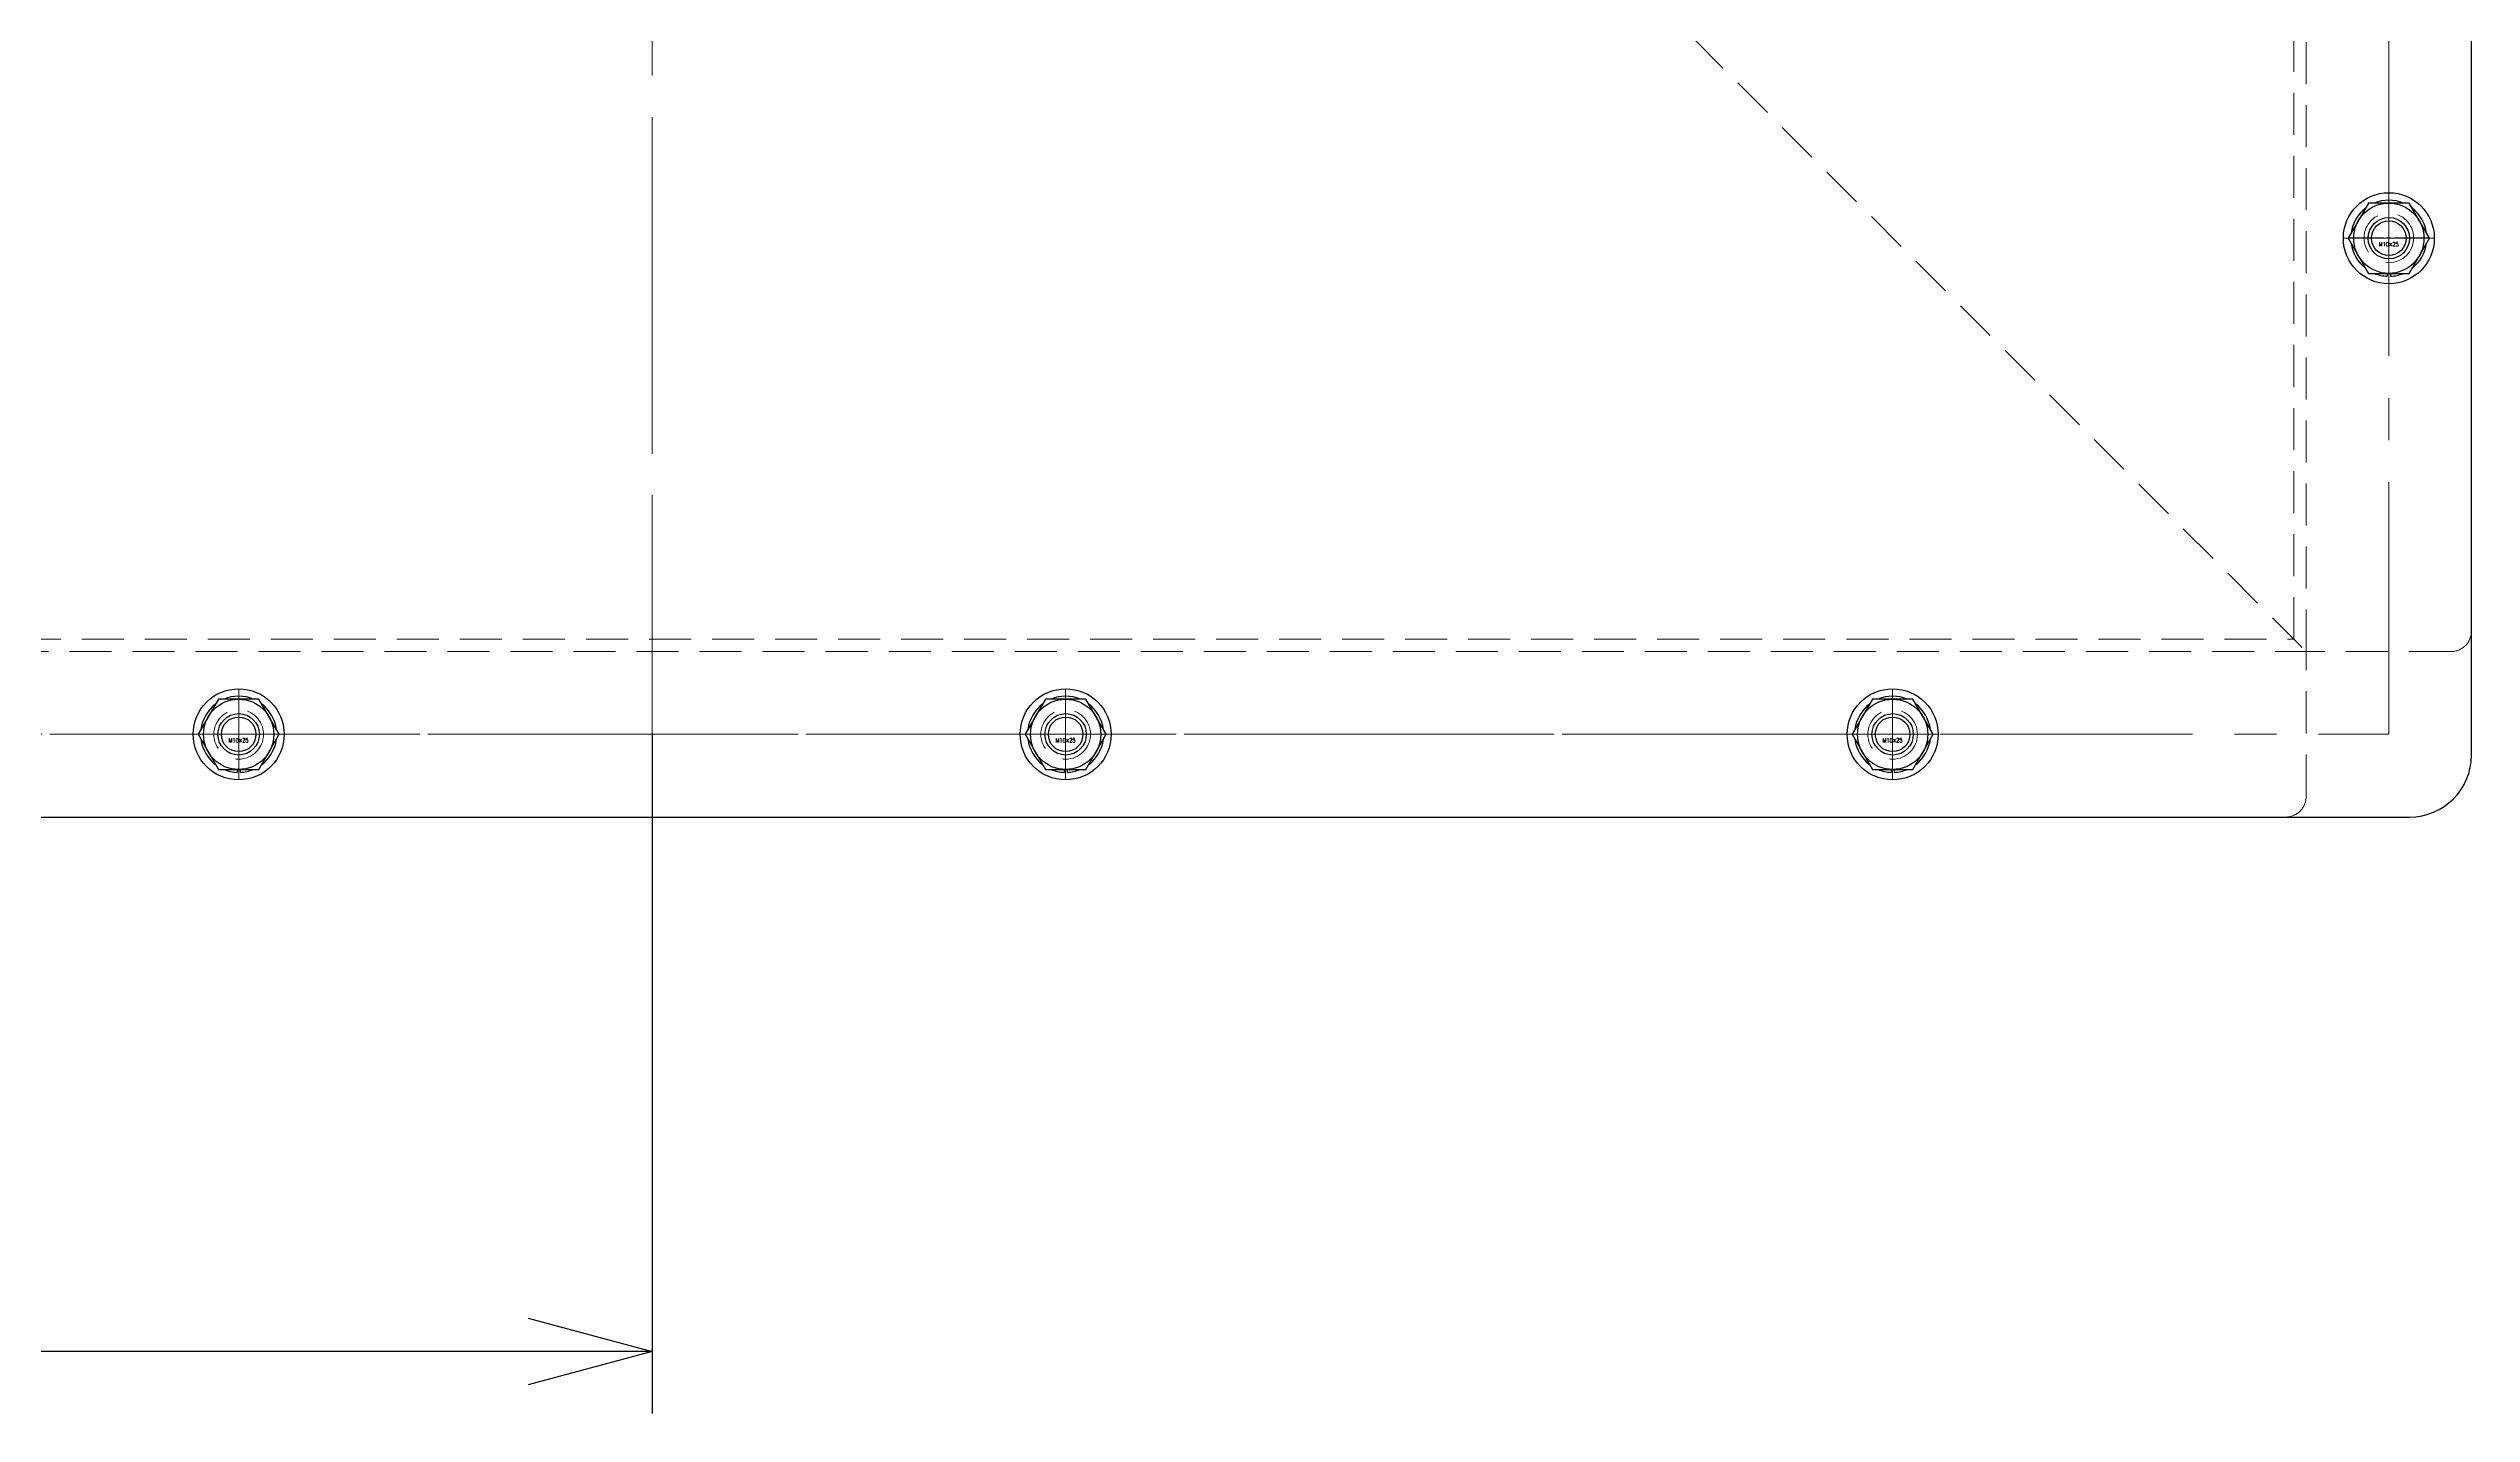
# Model space of a CAD drawing. Header units: millimetres. Extents: x 0 to 49006, y -7876 to 6995.
# Drawn here: x 31594 to 32180, y 5315 to 5645 of the extents above; entities that cross this region are included whole.
import ezdxf

# ---------------------------------------------------------------- set-up
doc = ezdxf.new("R2010")
doc.units = ezdxf.units.MM
doc.header["$LTSCALE"] = 3.2
doc.header["$PDMODE"] = 99
doc.header["$PDSIZE"] = 1
for name, pattern in [('CENTER2', [28.575, 19.05, -3.175, 3.175, -3.175]), ('HIDDEN', [9.525, 6.35, -3.175]), ('HIDDEN2', [4.7625, 3.175, -1.5875])]:
    doc.linetypes.add(name, pattern=pattern)
for name, color, linetype, lineweight in [('01_外形線', 7, 'Continuous', 25), ('03_かくれ線', 6, 'HIDDEN2', 13), ('04_HIDDEN', 2, 'HIDDEN', 13), ('04_中心線', 1, 'CENTER2', 9), ('08_DIM', 3, 'Continuous', 13)]:
    doc.layers.add(name, color=color, linetype=linetype, lineweight=lineweight)
doc.styles.add('KSS_TXT', font='txt.shx', dxfattribs={"bigfont": 'extfont2.shx'})
doc.styles.add('寸法用', font='simplex.shx', dxfattribs={"width": 0.8, "bigfont": '@extfont2.shx'})
doc.dimstyles.new('KSS_DIM', dxfattribs={"dimscale": 12, "dimtxt": 3, "dimasz": 2.5, "dimexe": 1.25, "dimexo": 0.625, "dimtad": 1, "dimdsep": 46, "dimtxsty": 'KSS_TXT', "dimblk": 'OPEN30', "dimcen": 0, "dimazin": 2, "dimtfac": 0.75, "dimtmove": 0, "dimatfit": 3, "dimldrblk": 'OPEN30', "dimfxl": 1.25, "dimtolj": 1, "dimarcsym": 0})

# ---------------------------------------------------------------- blocks, each defined once
blk = doc.blocks.new('_Open30')
at = {"color": 0, "linetype": 'ByBlock', "lineweight": -2}
for p, q in [((-1, 0.268), (0, 0)), ((0, 0), (-1, -0.268)), ((0, 0), (-1, 0))]:
    blk.add_line(p, q, dxfattribs=at)
blk = doc.blocks.new('*D1979')
at = {"layer": '08_DIM', "color": 0, "lineweight": -2, "transparency": 16777216}
for p, q in [((30939.72, 5747.98), (30939.72, 5315.34)), ((31739.72, 5479.81), (31739.72, 5315.34)), ((31709.72, 5330.34), (30969.72, 5330.34))]:
    blk.add_line(p, q, dxfattribs=at)
at = {"layer": 'Defpoints', "color": 0, "transparency": 16777216}
for p in [(30939.72, 5755.48), (31739.72, 5487.31), (30939.72, 5330.34)]:
    blk.add_point(p, dxfattribs=at)
at = {"layer": '08_DIM', "color": 0, "lineweight": -2, "transparency": 16777216, "xscale": 30, "yscale": 30, "zscale": 30, "rotation": 180}
blk.add_blockref('_Open30', (30939.72, 5330.34), dxfattribs=at)
at = {"layer": '08_DIM', "color": 0, "lineweight": -2, "transparency": 16777216, "xscale": 30, "yscale": 30, "zscale": 30}
blk.add_blockref('_Open30', (31739.72, 5330.34), dxfattribs=at)
at = {"layer": '08_DIM', "color": 0, "transparency": 16777216, "insert": (31339.72, 5355.84), "char_height": 36, "attachment_point": 5, "style": 'KSS_TXT'}
blk.add_mtext('\\A1;800', dxfattribs=at)
blk = doc.blocks.new('A$C402B3D07_1_1')
at = {"color": 0}
for p, q in [((0, 0), (-65, 0)), ((-65, -2), (-65, 0)), ((0, 0), (0, -65)), ((-61, -6), (-14.5, -6)), ((-6, -14.5), (-6, -61)), ((-2, -65), (0, -65))]:
    blk.add_line(p, q, dxfattribs=at)
for centre, radius, start, end in [((-61, -2), 4, 180, 270), ((-14.5, -14.5), 8.5, 0, 90), ((-2, -61), 4, 180, 270)]:
    blk.add_arc(centre, radius, start, end, dxfattribs=at)
blk = doc.blocks.new('A$C64152858_1_1')
at = {"xscale": -1}
blk.add_blockref('A$C402B3D07_1_1', (-35, -180), dxfattribs=at)
blk = doc.blocks.new('*U2246')
at = {"layer": '04_中心線', "color": 0, "linetype": 'CENTER2', "transparency": 16777216}
for p, q in [((0, 1.2), (0, 9.5)), ((-9.5, 0), (-1.2, 0)), ((1.2, 0), (9.5, 0)), ((0, -9.5), (0, -1.2))]:
    blk.add_line(p, q, dxfattribs=at)
at = {"layer": '04_中心線', "color": 0, "linetype": 'Continuous', "transparency": 16777216}
for p, q in [((-0.6, 0), (0.6, 0)), ((0, -0.6), (0, 0.6))]:
    blk.add_line(p, q, dxfattribs=at)
blk = doc.blocks.new('*U2247')
at = {"layer": '04_中心線', "color": 0, "linetype": 'CENTER2', "transparency": 16777216}
for p, q in [((0, 1.2), (0, 9.5)), ((-9.5, 0), (-1.2, 0)), ((1.2, 0), (9.5, 0)), ((0, -9.5), (0, -1.2))]:
    blk.add_line(p, q, dxfattribs=at)
at = {"layer": '04_中心線', "color": 0, "linetype": 'Continuous', "transparency": 16777216}
for p, q in [((-0.6, 0), (0.6, 0)), ((0, -0.6), (0, 0.6))]:
    blk.add_line(p, q, dxfattribs=at)
blk = doc.blocks.new('*U2245')
at = {"layer": '04_中心線', "color": 0, "linetype": 'CENTER2', "transparency": 16777216}
for p, q in [((0, 1.2), (0, 9.5)), ((-9.5, 0), (-1.2, 0)), ((1.2, 0), (9.5, 0)), ((0, -9.5), (0, -1.2))]:
    blk.add_line(p, q, dxfattribs=at)
at = {"layer": '04_中心線', "color": 0, "linetype": 'Continuous', "transparency": 16777216}
for p, q in [((-0.6, 0), (0.6, 0)), ((0, -0.6), (0, 0.6))]:
    blk.add_line(p, q, dxfattribs=at)
blk = doc.blocks.new('*U2263')
at = {"layer": '04_中心線', "color": 0, "linetype": 'CENTER2', "transparency": 16777216}
for p, q in [((0, 1.2), (0, 9.5)), ((-9.5, 0), (-1.2, 0)), ((1.2, 0), (9.5, 0)), ((0, -9.5), (0, -1.2))]:
    blk.add_line(p, q, dxfattribs=at)
at = {"layer": '04_中心線', "color": 0, "linetype": 'Continuous', "transparency": 16777216}
for p, q in [((-0.6, 0), (0.6, 0)), ((0, -0.6), (0, 0.6))]:
    blk.add_line(p, q, dxfattribs=at)
blk = doc.blocks.new('*U2265')
at = {"layer": '04_中心線', "color": 0, "linetype": 'CENTER2', "transparency": 16777216}
blk.add_line((88, 0), (443.5, 0), dxfattribs=at)
blk = doc.blocks.new('*U2225')
at = {"layer": '04_中心線', "color": 0, "linetype": 'CENTER2', "transparency": 16777216}
for p, q in [((0, 1.2), (0, 9.5)), ((-9.5, 0), (-1.2, 0)), ((1.2, 0), (9.5, 0)), ((0, -9.5), (0, -1.2))]:
    blk.add_line(p, q, dxfattribs=at)
at = {"layer": '04_中心線', "color": 0, "linetype": 'Continuous', "transparency": 16777216}
for p, q in [((-0.6, 0), (0.6, 0)), ((0, -0.6), (0, 0.6))]:
    blk.add_line(p, q, dxfattribs=at)
blk = doc.blocks.new('*U2226')
at = {"layer": '04_中心線', "color": 0, "linetype": 'CENTER2', "transparency": 16777216}
for p, q in [((0, 1.2), (0, 9.5)), ((-9.5, 0), (-1.2, 0)), ((1.2, 0), (9.5, 0)), ((0, -9.5), (0, -1.2))]:
    blk.add_line(p, q, dxfattribs=at)
at = {"layer": '04_中心線', "color": 0, "linetype": 'Continuous', "transparency": 16777216}
for p, q in [((-0.6, 0), (0.6, 0)), ((0, -0.6), (0, 0.6))]:
    blk.add_line(p, q, dxfattribs=at)
blk = doc.blocks.new('*U2224')
at = {"layer": '04_中心線', "color": 0, "linetype": 'CENTER2', "transparency": 16777216}
for p, q in [((0, 1.2), (0, 9.5)), ((-9.5, 0), (-1.2, 0)), ((1.2, 0), (9.5, 0)), ((0, -9.5), (0, -1.2))]:
    blk.add_line(p, q, dxfattribs=at)
at = {"layer": '04_中心線', "color": 0, "linetype": 'Continuous', "transparency": 16777216}
for p, q in [((-0.6, 0), (0.6, 0)), ((0, -0.6), (0, 0.6))]:
    blk.add_line(p, q, dxfattribs=at)
blk = doc.blocks.new('*U2258')
at = {"layer": '04_中心線', "color": 0, "linetype": 'CENTER2', "transparency": 16777216}
for p, q in [((0, 1.2), (0, 9.5)), ((-9.5, 0), (-1.2, 0)), ((1.2, 0), (9.5, 0)), ((0, -9.5), (0, -1.2))]:
    blk.add_line(p, q, dxfattribs=at)
at = {"layer": '04_中心線', "color": 0, "linetype": 'Continuous', "transparency": 16777216}
for p, q in [((-0.6, 0), (0.6, 0)), ((0, -0.6), (0, 0.6))]:
    blk.add_line(p, q, dxfattribs=at)
blk = doc.blocks.new('*U2236')
at = {"layer": '04_中心線', "color": 0, "linetype": 'CENTER2', "transparency": 16777216}
blk.add_line((0, -443.5), (0, -88), dxfattribs=at)

msp = doc.modelspace()

# ---------------------------------------------------------------- linework, layer by layer
at = {"layer": '01_外形線'}
for p, q in [((32179.722, 5474.523), (32179.722, 6324.523)), ((31314.722, 5459.523), (32164.722, 5459.523))]:
    msp.add_line(p, q, dxfattribs=at)
for points in [[(32163.242, 5607.943, 0.1988668), (32156.202, 5607.943)], [(32154.121, 5606.742, 0.1988668), (32150.601, 5600.645)], [(32168.844, 5600.645, 0.1988668), (32165.324, 5606.742)], [(32150.601, 5598.242, 0.1988668), (32154.121, 5592.145)], [(32165.324, 5592.145, 0.1988668), (32168.844, 5598.242)], [(32156.202, 5590.943, 0.0881874), (32159.347, 5590.251)], [(32160.097, 5590.251, 0.0881874), (32163.242, 5590.943)], [(31634.121, 5486.822, 0.1988668), (31630.601, 5480.725)], [(31643.242, 5488.023, 0.1988668), (31636.202, 5488.023)], [(31648.844, 5480.725, 0.1988668), (31645.324, 5486.822)], [(31834.121, 5486.822, 0.1988668), (31830.601, 5480.725)], [(31843.242, 5488.023, 0.1988668), (31836.202, 5488.023)], [(31848.844, 5480.725, 0.1988668), (31845.324, 5486.822)], [(32034.121, 5486.822, 0.1988668), (32030.601, 5480.725)], [(32043.242, 5488.023, 0.1988668), (32036.202, 5488.023)], [(32048.844, 5480.725, 0.1988668), (32045.324, 5486.822)], [(31630.601, 5478.322, 0.1988668), (31634.121, 5472.225)], [(31645.324, 5472.225, 0.1988668), (31648.844, 5478.322)], [(31830.601, 5478.322, 0.1988668), (31834.121, 5472.225)], [(31845.324, 5472.225, 0.1988668), (31848.844, 5478.322)], [(32030.601, 5478.322, 0.1988668), (32034.121, 5472.225)], [(32045.324, 5472.225, 0.1988668), (32048.844, 5478.322)], [(31636.202, 5471.023, 0.0881874), (31639.347, 5470.331)], [(31640.097, 5470.331, 0.0881874), (31643.242, 5471.023)], [(31836.202, 5471.023, 0.0881874), (31839.347, 5470.331)], [(31840.097, 5470.331, 0.0881874), (31843.242, 5471.023)], [(32036.202, 5471.023, 0.0881874), (32039.347, 5470.331)], [(32040.097, 5470.331, 0.0881874), (32043.242, 5471.023)]]:
    msp.add_lwpolyline(points, format="xyb", dxfattribs=at)
for points in [[(32154.815, 5607.943), (32149.907, 5599.443)], [(32164.63, 5607.943), (32154.815, 5607.943)], [(32169.537, 5599.443), (32164.63, 5607.943)], [(32149.907, 5599.443), (32154.815, 5590.943)], [(32164.63, 5590.943), (32169.537, 5599.443)], [(32154.815, 5590.943), (32164.63, 5590.943)], [(32159.347, 5590.943), (32159.347, 5590.251)], [(32160.097, 5590.943), (32160.097, 5590.251)], [(31634.815, 5488.023), (31629.907, 5479.523)], [(31644.63, 5488.023), (31634.815, 5488.023)], [(31649.537, 5479.523), (31644.63, 5488.023)], [(31834.815, 5488.023), (31829.907, 5479.523)], [(31844.63, 5488.023), (31834.815, 5488.023)], [(31849.537, 5479.523), (31844.63, 5488.023)], [(32034.815, 5488.023), (32029.907, 5479.523)], [(32044.63, 5488.023), (32034.815, 5488.023)], [(32049.537, 5479.523), (32044.63, 5488.023)], [(31629.907, 5479.523), (31634.815, 5471.023)], [(31644.63, 5471.023), (31649.537, 5479.523)], [(31829.907, 5479.523), (31834.815, 5471.023)], [(31844.63, 5471.023), (31849.537, 5479.523)], [(32029.907, 5479.523), (32034.815, 5471.023)], [(32044.63, 5471.023), (32049.537, 5479.523)], [(31634.815, 5471.023), (31644.63, 5471.023)], [(31639.347, 5471.023), (31639.347, 5470.331)], [(31640.097, 5471.023), (31640.097, 5470.331)], [(31834.815, 5471.023), (31844.63, 5471.023)], [(31839.347, 5471.023), (31839.347, 5470.331)], [(31840.097, 5471.023), (31840.097, 5470.331)], [(32034.815, 5471.023), (32044.63, 5471.023)], [(32039.347, 5471.023), (32039.347, 5470.331)], [(32040.097, 5471.023), (32040.097, 5470.331)]]:
    msp.add_lwpolyline(points, dxfattribs=at)
for centre, radius in [((32159.722, 5599.443), 11), ((32159.722, 5599.443), 8.5), ((32159.722, 5599.443), 5), ((32159.722, 5599.443), 4.188), ((31639.722, 5479.523), 11), ((31639.722, 5479.523), 8.5), ((31839.722, 5479.523), 11), ((31839.722, 5479.523), 8.5), ((32039.722, 5479.523), 11), ((32039.722, 5479.523), 8.5), ((31639.722, 5479.523), 5), ((31639.722, 5479.523), 4.188), ((31839.722, 5479.523), 5), ((31839.722, 5479.523), 4.188), ((32039.722, 5479.523), 5), ((32039.722, 5479.523), 4.188)]:
    msp.add_circle(centre, radius, dxfattribs=at)
msp.add_arc((32164.722, 5474.523), 15, 270, 0, dxfattribs=at)
at = {"layer": '03_かくれ線', "transparency": 33554559}
for p, q in [((32139.722, 5499.523), (32139.722, 6299.523)), ((32136.722, 5502.523), (32136.722, 6296.523)), ((31937.596, 5701.65), (32139.722, 5499.523)), ((31339.722, 5499.523), (32139.722, 5499.523)), ((31342.722, 5502.523), (32136.722, 5502.523))]:
    msp.add_line(p, q, dxfattribs=at)
for points in [[(32139.722, 6299.523), (32174.722, 6299.523, -0.4142136), (32179.722, 6294.523), (32179.722, 5504.523, -0.4142136), (32174.722, 5499.523), (32139.722, 5499.523)], [(31339.722, 5499.523), (31339.722, 5464.523, 0.4142136), (31344.722, 5459.523), (32134.722, 5459.523, 0.4142136), (32139.722, 5464.523), (32139.722, 5499.523)]]:
    msp.add_lwpolyline(points, format="xyb", dxfattribs=at)
for centre in [(32159.722, 5599.523), (31639.722, 5479.523), (31839.722, 5479.523), (32039.722, 5479.523)]:
    msp.add_circle(centre, 6, dxfattribs=at)
at = {"layer": '03_かくれ線'}
for centre in [(32159.722, 5599.523), (31639.722, 5479.523), (31839.722, 5479.523), (32039.722, 5479.523)]:
    msp.add_circle(centre, 6, dxfattribs=at)
at = {"layer": '04_中心線', "transparency": 33554559}
for p, q in [((32159.722, 6199.523), (32159.722, 5599.523)), ((31439.722, 5479.523), (32039.722, 5479.523))]:
    msp.add_line(p, q, dxfattribs=at)
at = {"layer": '04_中心線'}
msp.add_lwpolyline([(31319.722, 5479.523), (32159.722, 5479.523), (32159.722, 6319.523), (31319.722, 6319.523)], close=True, dxfattribs=at)
for points in [[(32159.722, 5610.443), (32159.722, 5588.443)], [(32170.722, 5599.443), (32148.722, 5599.443)], [(31639.722, 5490.523), (31639.722, 5468.523)], [(31839.722, 5490.523), (31839.722, 5468.523)], [(32039.722, 5490.523), (32039.722, 5468.523)], [(31650.722, 5479.523), (31628.722, 5479.523)], [(31850.722, 5479.523), (31828.722, 5479.523)], [(32050.722, 5479.523), (32028.722, 5479.523)]]:
    msp.add_lwpolyline(points, dxfattribs=at)

# ---------------------------------------------------------------- block references
at = {"layer": '04_HIDDEN'}
msp.add_blockref('A$C64152858_1_1', (31564.722, 5839.523), dxfattribs=at)
at = {"layer": '04_中心線', "linetype": 'CENTER2', "transparency": 33554559, "rotation": 270}
for name, p in [('*U2265', (31739.722, 5899.523)), ('*U2245', (31639.722, 5479.523)), ('*U2246', (31839.722, 5479.523)), ('*U2247', (32039.722, 5479.523))]:
    msp.add_blockref(name, p, dxfattribs=at)
at = {"layer": '04_中心線', "linetype": 'CENTER2'}
for name, p in [('*U2236', (31739.722, 5899.523)), ('*U2258', (32159.722, 5599.523))]:
    msp.add_blockref(name, p, dxfattribs=at)
at = {"layer": '04_中心線', "linetype": 'CENTER2', "transparency": 33554559}
msp.add_blockref('*U2263', (32159.722, 5599.523), dxfattribs=at)
at = {"layer": '04_中心線', "linetype": 'CENTER2', "rotation": 270}
for name, p in [('*U2224', (31639.722, 5479.523)), ('*U2225', (31839.722, 5479.523)), ('*U2226', (32039.722, 5479.523))]:
    msp.add_blockref(name, p, dxfattribs=at)

# ---------------------------------------------------------------- texts
at = {"layer": '03_かくれ線', "style": '寸法用', "width": 0.8}
for p in [(32157.304, 5597.49), (31637.304, 5477.57), (31837.304, 5477.57), (32037.304, 5477.57)]:
    msp.add_text('M10×25', height=1, dxfattribs=at).set_placement(p)

# ---------------------------------------------------------------- dimensions: what is measured, and where the dimension line sits
at = {"layer": '08_DIM', "color": 1}
dim = msp.add_linear_dim(base=(30939.722, 5330.344), p1=(31739.722, 5487.308), p2=(30939.722, 5755.475), dimstyle='KSS_DIM', dxfattribs=at)
dim.commit()
dim.dimension.update_dxf_attribs({"geometry": '*D1979', "text_midpoint": (31339.722, 5355.844)})

doc.saveas('drawing.dxf')
